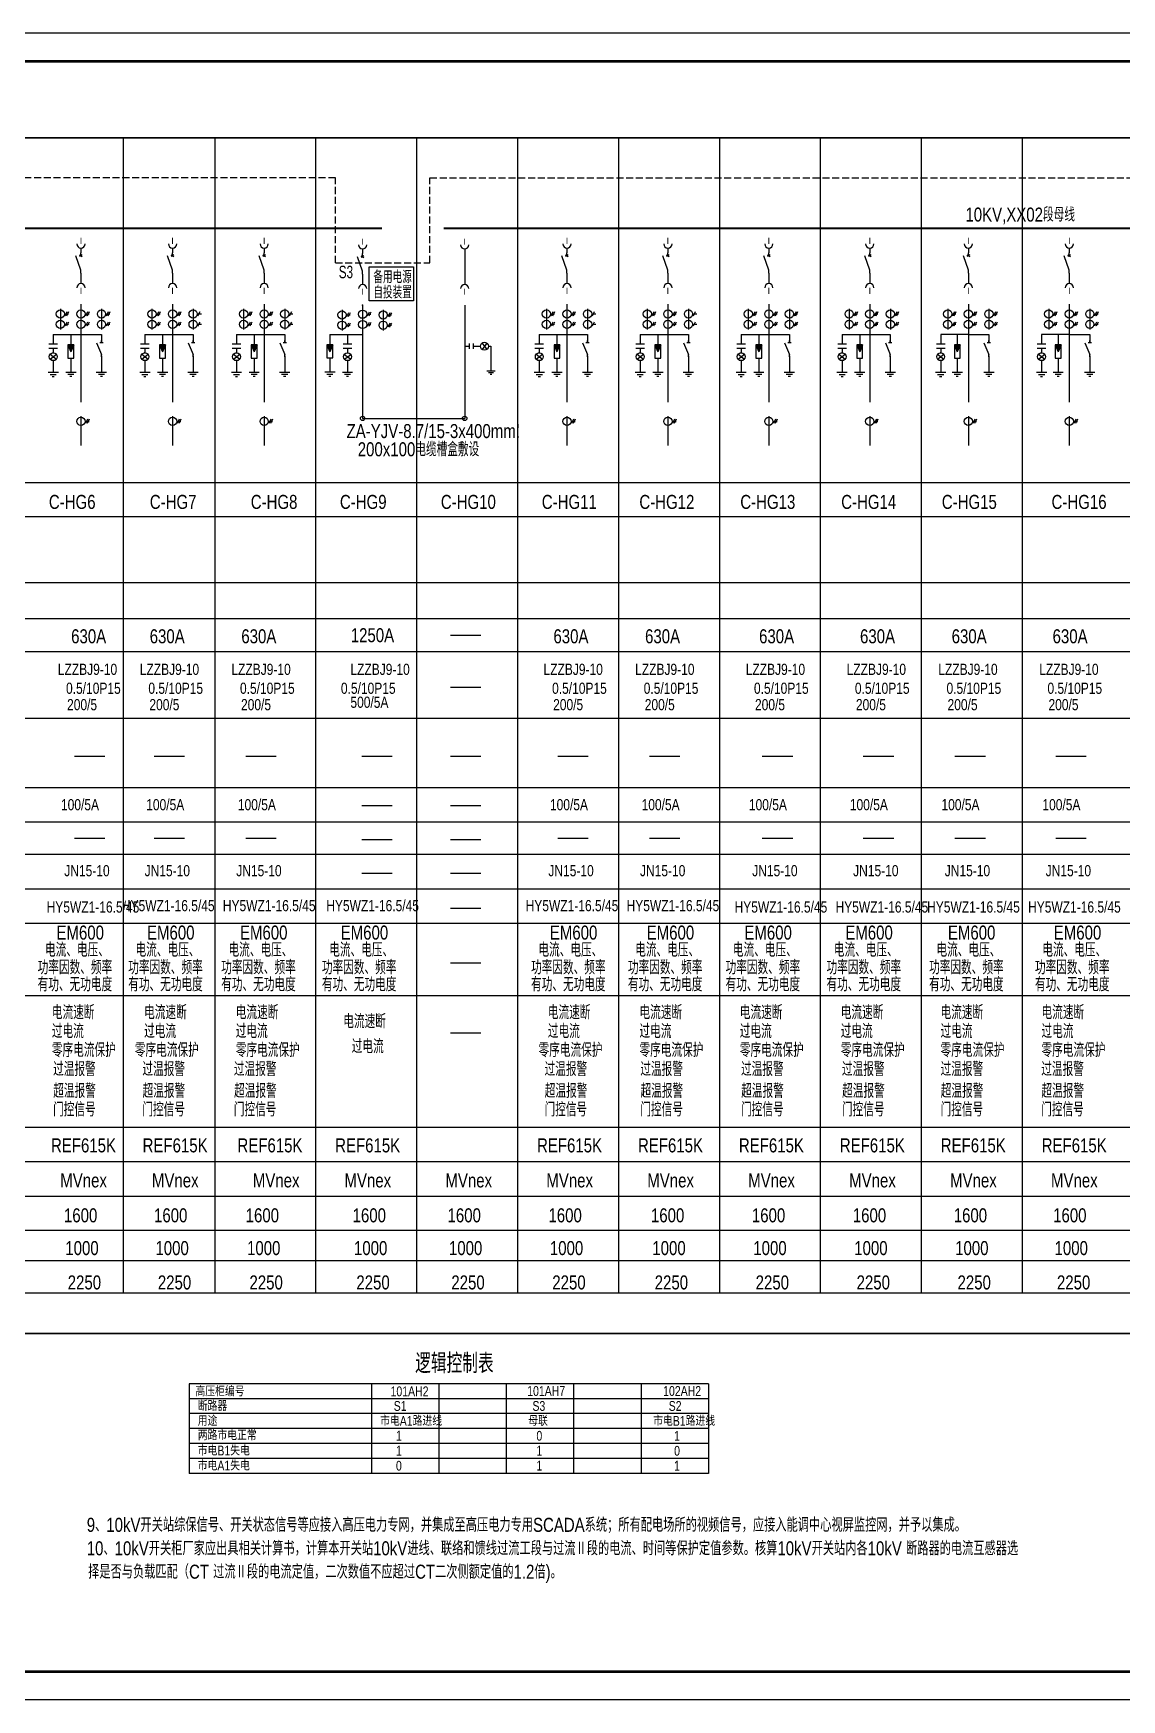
# Model space of a CAD drawing. Extents: x 562591 to 1355713, y 459382 to 835216.
# Drawn here: x 729512 to 768331, y 775816 to 835216 of the extents above; entities that cross this region are included whole.
import ezdxf

# ---------------------------------------------------------------- set-up
doc = ezdxf.new("R2010")
doc.units = 0
doc.header["$LTSCALE"] = 1000
doc.header["$MEASUREMENT"] = 0
doc.linetypes.add('DASH', pattern=[0.35, 0.25, -0.1])
for name, color, linetype in [('EQUIP', 3, 'Continuous'), ('TEL_TITLE', 7, 'Continuous'), ('WIRE-照明', 1, 'Continuous'), ('公共标注层', 8, 'Continuous'), ('动力平面导线层', 3, 'Continuous'), ('照明平面导线层', 1, 'Continuous')]:
    doc.layers.add(name, color=color, linetype=linetype)
doc.styles.add('fs', font='fszk.shx', dxfattribs={"width": 0.8, "bigfont": 'hztxt.shx'})
doc.styles.add('H1', font='jrs.shx', dxfattribs={"width": 0.7, "bigfont": 'jhz.shx'})
doc.styles.add('hz', font='jrs.shx', dxfattribs={"width": 0.7, "bigfont": 'hztxt.shx'})
doc.styles.add('Lee', font='jrs.shx', dxfattribs={"bigfont": 'hztxt.shx'})
doc.styles.add('设计院字体(0.7)', font='xcsg.shx', dxfattribs={"width": 0.7, "bigfont": 'hztxt.shx'})
doc.linetypes.add('接地线', pattern='A,500,[136,eesltype.shx,S=100,R=0,X=0,Y=0],500,-200,60,-200', length=1460)

msp = doc.modelspace()

# ---------------------------------------------------------------- linework, layer by layer
at = {"color": 7}
for p, q in [((732714, 831495), (732714, 790312)), ((735982, 831495), (735982, 790312)), ((735982, 831495), (735982, 790312)), ((739582, 831495), (739582, 790312)), ((739582, 831495), (739582, 790312)), ((743182, 831495), (743182, 790312)), ((746782, 831495), (746782, 790312)), ((746782, 831495), (746782, 790312)), ((750382, 831495), (750382, 790312)), ((753982, 831495), (753982, 790312)), ((757582, 831495), (757582, 790312)), ((761182, 831495), (761182, 790312)), ((761182, 831495), (761182, 790312)), ((764782, 831495), (764782, 790312)), ((775582, 815622), (700978, 815622)), ((775582, 814343), (700978, 814343)), ((744390, 813762), (745476, 813762)), ((775582, 813172), (700978, 813172)), ((744390, 811914), (745476, 811914)), ((775582, 810791), (700978, 810791)), ((730977, 809448), (732064, 809448)), ((733818, 809448), (734905, 809448)), ((737086, 809448), (738173, 809448)), ((741230, 809448), (742317, 809448)), ((744390, 809448), (745476, 809448)), ((748218, 809448), (749305, 809448)), ((751486, 809448), (752573, 809448)), ((755513, 809448), (756600, 809448)), ((759113, 809448), (760200, 809448)), ((762381, 809448), (763468, 809448)), ((765981, 809448), (767068, 809448)), ((775582, 808319), (700978, 808319)), ((741230, 807685), (742317, 807685)), ((744390, 807685), (745476, 807685)), ((775582, 807095), (700978, 807095)), ((730977, 806525), (732064, 806525)), ((733818, 806525), (734905, 806525)), ((737086, 806525), (738173, 806525)), ((741230, 806482), (742317, 806482)), ((744390, 806482), (745476, 806482)), ((748218, 806525), (749305, 806525)), ((751486, 806525), (752573, 806525)), ((755513, 806525), (756600, 806525)), ((759113, 806525), (760200, 806525)), ((762381, 806525), (763468, 806525)), ((765981, 806525), (767068, 806525)), ((775582, 805942), (700978, 805942)), ((741230, 805278), (742317, 805278)), ((744390, 805278), (745476, 805278)), ((775582, 804709), (700978, 804709)), ((744390, 804032), (745476, 804032)), ((775582, 803484), (700978, 803484)), ((744390, 802079), (745476, 802079)), ((775582, 800910), (700978, 800910)), ((744390, 799582), (745476, 799582)), ((700978, 796219), (775582, 796219)), ((700978, 794994), (775582, 794994)), ((700978, 793769), (775582, 793769)), ((700978, 793769), (775582, 793769)), ((775582, 792544), (700978, 792544)), ((775582, 791464), (700978, 791464)), ((775582, 790312), (700978, 790312))]:
    msp.add_line(p, q, dxfattribs=at)
at = {"color": 0}
for p, q in [((731210, 826772), (731032, 827286)), ((731258, 827320), (731162, 827255)), ((731162, 827314), (731258, 827257)), ((731210, 827286), (731210, 827396)), ((734478, 826772), (734300, 827286)), ((734526, 827320), (734430, 827255)), ((734430, 827314), (734526, 827257)), ((734478, 827286), (734478, 827396)), ((737746, 826772), (737568, 827286)), ((737794, 827320), (737698, 827255)), ((737698, 827314), (737794, 827257)), ((737746, 827286), (737746, 827396)), ((741256, 826739), (741078, 827253)), ((741304, 827286), (741208, 827222)), ((741208, 827280), (741304, 827223)), ((748546, 826772), (748368, 827286)), ((748594, 827320), (748498, 827255)), ((748498, 827314), (748594, 827257)), ((748546, 827286), (748546, 827396)), ((752146, 826772), (751968, 827286)), ((752194, 827320), (752098, 827255)), ((752098, 827314), (752194, 827257)), ((752146, 827286), (752146, 827396)), ((755746, 826772), (755568, 827286)), ((755794, 827320), (755698, 827255)), ((755698, 827314), (755794, 827257)), ((755746, 827286), (755746, 827396)), ((759346, 826772), (759168, 827286)), ((759394, 827320), (759298, 827255)), ((759298, 827314), (759394, 827257)), ((759346, 827286), (759346, 827396)), ((762862, 826772), (762683, 827286)), ((762910, 827320), (762813, 827255)), ((762813, 827314), (762910, 827257)), ((766462, 826772), (766283, 827286)), ((766510, 827320), (766413, 827255)), ((766413, 827314), (766510, 827257)), ((730623, 825211), (730769, 825211)), ((730711, 825284), (730637, 825138)), ((730769, 825284), (730696, 825138)), ((731357, 825211), (731503, 825211)), ((731445, 825284), (731371, 825138)), ((731503, 825284), (731430, 825138)), ((732090, 825211), (732237, 825211)), ((732178, 825284), (732105, 825138)), ((732237, 825284), (732164, 825138)), ((733891, 825211), (734037, 825211)), ((733979, 825284), (733905, 825138)), ((734037, 825284), (733964, 825138)), ((734625, 825211), (734771, 825211)), ((734713, 825284), (734639, 825138)), ((734771, 825284), (734698, 825138)), ((735358, 825211), (735505, 825211)), ((735447, 825284), (735373, 825138)), ((737159, 825211), (737306, 825211)), ((737247, 825284), (737173, 825138)), ((737306, 825284), (737232, 825138)), ((737893, 825211), (738039, 825211)), ((737981, 825284), (737907, 825138)), ((738039, 825284), (737966, 825138)), ((738627, 825211), (738773, 825211)), ((738715, 825284), (738641, 825138)), ((740669, 825177), (740816, 825177)), ((740757, 825251), (740684, 825104)), ((740816, 825251), (740742, 825104)), ((741403, 825203), (741550, 825203)), ((741491, 825277), (741417, 825130)), ((741550, 825277), (741476, 825130)), ((742137, 825177), (742283, 825177)), ((742225, 825251), (742151, 825104)), ((742283, 825251), (742210, 825104)), ((747959, 825211), (748106, 825211)), ((748047, 825284), (747973, 825138)), ((748106, 825284), (748032, 825138)), ((748693, 825211), (748839, 825211)), ((748781, 825284), (748707, 825138)), ((748839, 825284), (748766, 825138)), ((749427, 825211), (749573, 825211)), ((749515, 825284), (749441, 825138)), ((751559, 825211), (751706, 825211)), ((751647, 825284), (751573, 825138)), ((751706, 825284), (751632, 825138)), ((752293, 825211), (752439, 825211)), ((752381, 825284), (752307, 825138)), ((752439, 825284), (752366, 825138)), ((753027, 825211), (753173, 825211)), ((753115, 825284), (753041, 825138)), ((755159, 825211), (755306, 825211)), ((755247, 825284), (755173, 825138)), ((755306, 825284), (755232, 825138)), ((755893, 825211), (756039, 825211)), ((755981, 825284), (755907, 825138)), ((756039, 825284), (755966, 825138)), ((756627, 825211), (756773, 825211)), ((756715, 825284), (756641, 825138)), ((756773, 825284), (756700, 825138)), ((758759, 825211), (758906, 825211)), ((758847, 825284), (758773, 825138)), ((758906, 825284), (758832, 825138)), ((759493, 825211), (759639, 825211)), ((759581, 825284), (759507, 825138)), ((759639, 825284), (759566, 825138)), ((760227, 825211), (760373, 825211)), ((760315, 825284), (760241, 825138)), ((760373, 825284), (760300, 825138)), ((762274, 825211), (762421, 825211)), ((762363, 825284), (762289, 825138)), ((762421, 825284), (762348, 825138)), ((763008, 825211), (763155, 825211)), ((763096, 825284), (763023, 825138)), ((763155, 825284), (763082, 825138)), ((763742, 825211), (763889, 825211)), ((763830, 825284), (763757, 825138)), ((763889, 825284), (763816, 825138)), ((765874, 825211), (766021, 825211)), ((765963, 825284), (765889, 825138)), ((766021, 825284), (765948, 825138)), ((766608, 825211), (766755, 825211)), ((766696, 825284), (766623, 825138)), ((766755, 825284), (766682, 825138)), ((767342, 825211), (767489, 825211)), ((767430, 825284), (767357, 825138)), ((767489, 825284), (767416, 825138)), ((730623, 824844), (730769, 824844)), ((730711, 824917), (730637, 824771)), ((730769, 824917), (730696, 824771)), ((731357, 824844), (731503, 824844)), ((731445, 824917), (731371, 824771)), ((731503, 824917), (731430, 824771)), ((732090, 824844), (732237, 824844)), ((732178, 824917), (732105, 824771)), ((732237, 824917), (732164, 824771)), ((733891, 824844), (734037, 824844)), ((733979, 824917), (733905, 824771)), ((734037, 824917), (733964, 824771)), ((734625, 824844), (734771, 824844)), ((734713, 824917), (734639, 824771)), ((734771, 824917), (734698, 824771)), ((735358, 824844), (735505, 824844)), ((735447, 824917), (735373, 824771)), ((737159, 824844), (737306, 824844)), ((737247, 824917), (737173, 824771)), ((737306, 824917), (737232, 824771)), ((737893, 824844), (738039, 824844)), ((737981, 824917), (737907, 824771)), ((738039, 824917), (737966, 824771)), ((738627, 824844), (738773, 824844)), ((738715, 824917), (738641, 824771)), ((740669, 824810), (740816, 824810)), ((740757, 824884), (740684, 824737)), ((740816, 824884), (740742, 824737)), ((741403, 824836), (741550, 824836)), ((741491, 824910), (741417, 824763)), ((741550, 824910), (741476, 824763)), ((742137, 824810), (742283, 824810)), ((742225, 824884), (742151, 824737)), ((742283, 824884), (742210, 824737)), ((747959, 824844), (748106, 824844)), ((748047, 824917), (747973, 824771)), ((748106, 824917), (748032, 824771)), ((748693, 824844), (748839, 824844)), ((748781, 824917), (748707, 824771)), ((748839, 824917), (748766, 824771)), ((749427, 824844), (749573, 824844)), ((749515, 824917), (749441, 824771)), ((751559, 824844), (751706, 824844)), ((751647, 824917), (751573, 824771)), ((751706, 824917), (751632, 824771)), ((752293, 824844), (752439, 824844)), ((752381, 824917), (752307, 824771)), ((752439, 824917), (752366, 824771)), ((753027, 824844), (753173, 824844)), ((753115, 824917), (753041, 824771)), ((755159, 824844), (755306, 824844)), ((755247, 824917), (755173, 824771)), ((755306, 824917), (755232, 824771)), ((755893, 824844), (756039, 824844)), ((755981, 824917), (755907, 824771)), ((756039, 824917), (755966, 824771)), ((756627, 824844), (756773, 824844)), ((756715, 824917), (756641, 824771)), ((756773, 824917), (756700, 824771)), ((758759, 824844), (758906, 824844)), ((758847, 824917), (758773, 824771)), ((758906, 824917), (758832, 824771)), ((759493, 824844), (759639, 824844)), ((759581, 824917), (759507, 824771)), ((759639, 824917), (759566, 824771)), ((760227, 824844), (760373, 824844)), ((760315, 824917), (760241, 824771)), ((760373, 824917), (760300, 824771)), ((762274, 824844), (762421, 824844)), ((762363, 824917), (762289, 824771)), ((762421, 824917), (762348, 824771)), ((763008, 824844), (763155, 824844)), ((763096, 824917), (763023, 824771)), ((763155, 824917), (763082, 824771)), ((763742, 824844), (763889, 824844)), ((763830, 824917), (763757, 824771)), ((763889, 824917), (763816, 824771)), ((765874, 824844), (766021, 824844)), ((765963, 824917), (765889, 824771)), ((766021, 824917), (765948, 824771)), ((766608, 824844), (766755, 824844)), ((766696, 824917), (766623, 824771)), ((766755, 824917), (766682, 824771)), ((767342, 824844), (767489, 824844)), ((767430, 824917), (767357, 824771)), ((767489, 824917), (767416, 824771)), ((730069, 824148), (730377, 824148)), ((730069, 823998), (730377, 823998)), ((731766, 824183), (731942, 823772)), ((732001, 824183), (731883, 824183)), ((733337, 824148), (733645, 824148)), ((733337, 823998), (733645, 823998)), ((735034, 824183), (735210, 823772)), ((735269, 824183), (735151, 824183)), ((736605, 824148), (736913, 824148)), ((736605, 823998), (736913, 823998)), ((738302, 824183), (738478, 823772)), ((738537, 824183), (738419, 824183)), ((740564, 824148), (740872, 824148)), ((740564, 823998), (740872, 823998)), ((745061, 824154), (745061, 823966)), ((745202, 824154), (745202, 823966)), ((745517, 824173), (745686, 823947)), ((745686, 824173), (745517, 823947)), ((747405, 824148), (747713, 824148)), ((747405, 823998), (747713, 823998)), ((749102, 824183), (749278, 823772)), ((749337, 824183), (749219, 824183)), ((751005, 824148), (751313, 824148)), ((751005, 823998), (751313, 823998)), ((752702, 824183), (752878, 823772)), ((752937, 824183), (752819, 824183)), ((754605, 824148), (754913, 824148)), ((754605, 823998), (754913, 823998)), ((756302, 824183), (756478, 823772)), ((756537, 824183), (756419, 824183)), ((758205, 824148), (758513, 824148)), ((758205, 823998), (758513, 823998)), ((759902, 824183), (760078, 823772)), ((760137, 824183), (760019, 824183)), ((761721, 824148), (762029, 824148)), ((761721, 823998), (762029, 823998)), ((763418, 824183), (763594, 823772)), ((763652, 824183), (763535, 824183)), ((763594, 824183), (763594, 824271)), ((765321, 824148), (765629, 824148)), ((765321, 823998), (765629, 823998)), ((767018, 824183), (767194, 823772)), ((767252, 824183), (767135, 824183)), ((767194, 824183), (767194, 824271)), ((730110, 823604), (730336, 823773)), ((730110, 823773), (730336, 823604)), ((733378, 823604), (733604, 823773)), ((733378, 823773), (733604, 823604)), ((736647, 823604), (736872, 823773)), ((736647, 823773), (736872, 823604)), ((740606, 823603), (740831, 823772)), ((740606, 823772), (740831, 823603)), ((747447, 823604), (747672, 823773)), ((747447, 823773), (747672, 823604)), ((751047, 823604), (751272, 823773)), ((751047, 823773), (751272, 823604)), ((754647, 823604), (754872, 823773)), ((754647, 823773), (754872, 823604)), ((758247, 823604), (758472, 823773)), ((758247, 823773), (758472, 823604)), ((761762, 823773), (761988, 823604)), ((761762, 823604), (761988, 823773)), ((765362, 823773), (765588, 823604)), ((765362, 823604), (765588, 823773)), ((730040, 823132), (730407, 823132)), ((730113, 823059), (730333, 823059)), ((730186, 822985), (730260, 822985)), ((730669, 823136), (731036, 823136)), ((730742, 823063), (730962, 823063)), ((730816, 822990), (730889, 822990)), ((731758, 823136), (732125, 823136)), ((731832, 823063), (732052, 823063)), ((731905, 822990), (731979, 822990)), ((733308, 823132), (733675, 823132)), ((733381, 823059), (733601, 823059)), ((733454, 822985), (733528, 822985)), ((733937, 823136), (734304, 823136)), ((734010, 823063), (734230, 823063)), ((734084, 822990), (734157, 822990)), ((735026, 823136), (735393, 823136)), ((735100, 823063), (735320, 823063)), ((735173, 822990), (735247, 822990)), ((736576, 823132), (736943, 823132)), ((736649, 823059), (736869, 823059)), ((736723, 822985), (736796, 822985)), ((737205, 823136), (737572, 823136)), ((737278, 823063), (737499, 823063)), ((737352, 822990), (737425, 822990)), ((738295, 823136), (738662, 823136)), ((738368, 823063), (738588, 823063)), ((738441, 822990), (738515, 822990)), ((739906, 823143), (740273, 823143)), ((739979, 823069), (740199, 823069)), ((740053, 822996), (740126, 822996)), ((740535, 823138), (740902, 823138)), ((740608, 823065), (740828, 823065)), ((740682, 822991), (740755, 822991)), ((745983, 823171), (745689, 823171)), ((745924, 823113), (745748, 823113)), ((745866, 823054), (745807, 823054)), ((747376, 823132), (747743, 823132)), ((747449, 823059), (747669, 823059)), ((747523, 822985), (747596, 822985)), ((748005, 823136), (748372, 823136)), ((748078, 823063), (748299, 823063)), ((748152, 822990), (748225, 822990)), ((749095, 823136), (749462, 823136)), ((749168, 823063), (749388, 823063)), ((749241, 822990), (749315, 822990)), ((750976, 823132), (751343, 823132)), ((751049, 823059), (751269, 823059)), ((751123, 822985), (751196, 822985)), ((751605, 823136), (751972, 823136)), ((751678, 823063), (751899, 823063)), ((751752, 822990), (751825, 822990)), ((752695, 823136), (753062, 823136)), ((752768, 823063), (752988, 823063)), ((752841, 822990), (752915, 822990)), ((754576, 823132), (754943, 823132)), ((754649, 823059), (754869, 823059)), ((754723, 822985), (754796, 822985)), ((755205, 823136), (755572, 823136)), ((755278, 823063), (755499, 823063)), ((755352, 822990), (755425, 822990)), ((756295, 823136), (756662, 823136)), ((756368, 823063), (756588, 823063)), ((756441, 822990), (756515, 822990)), ((758176, 823132), (758543, 823132)), ((758249, 823059), (758469, 823059)), ((758323, 822985), (758396, 822985)), ((758805, 823136), (759172, 823136)), ((758878, 823063), (759099, 823063)), ((758952, 822990), (759025, 822990)), ((759895, 823136), (760262, 823136)), ((759968, 823063), (760188, 823063)), ((760041, 822990), (760115, 822990)), ((761691, 823132), (762058, 823132)), ((761765, 823059), (761985, 823059)), ((761838, 822985), (761912, 822985)), ((762282, 823136), (762649, 823136)), ((762356, 823063), (762576, 823063)), ((762429, 822990), (762502, 822990)), ((763410, 823136), (763777, 823136)), ((763484, 823063), (763704, 823063)), ((763557, 822990), (763630, 822990)), ((765291, 823132), (765658, 823132)), ((765365, 823059), (765585, 823059)), ((765438, 822985), (765512, 822985)), ((765882, 823136), (766249, 823136)), ((765956, 823063), (766176, 823063)), ((766029, 822990), (766102, 822990)), ((767010, 823136), (767377, 823136)), ((767084, 823063), (767304, 823063)), ((767157, 822990), (767230, 822990)), ((731357, 821384), (731503, 821384)), ((731445, 821458), (731371, 821311)), ((731503, 821458), (731430, 821311)), ((734625, 821384), (734771, 821384)), ((734713, 821458), (734639, 821311)), ((734771, 821458), (734698, 821311)), ((737893, 821384), (738039, 821384)), ((737981, 821458), (737907, 821311)), ((738039, 821458), (737966, 821311)), ((748693, 821384), (748839, 821384)), ((748781, 821458), (748707, 821311)), ((748839, 821458), (748766, 821311)), ((752293, 821384), (752439, 821384)), ((752381, 821458), (752307, 821311)), ((752439, 821458), (752366, 821311)), ((755893, 821384), (756039, 821384)), ((755981, 821458), (755907, 821311)), ((756039, 821458), (755966, 821311)), ((759493, 821384), (759639, 821384)), ((759581, 821458), (759507, 821311)), ((759639, 821458), (759566, 821311)), ((763008, 821384), (763155, 821384)), ((763096, 821458), (763023, 821311)), ((763155, 821458), (763082, 821311)), ((766608, 821384), (766755, 821384)), ((766696, 821458), (766623, 821311)), ((766755, 821458), (766682, 821311)), ((700978, 819205), (775582, 819205)), ((775582, 817980), (700978, 817980))]:
    msp.add_line(p, q, dxfattribs=at)
at = {"color": 7, "linetype": 'Continuous', "lineweight": -3}
for p, q in [((753589, 787078), (735068, 787078)), ((735068, 787078), (735068, 783880)), ((741578, 787078), (741578, 783880)), ((741578, 787078), (741578, 783880)), ((743980, 787078), (743980, 783880)), ((746382, 787078), (746382, 783880)), ((748784, 787078), (748784, 783880)), ((751187, 787078), (751187, 783880)), ((753589, 787078), (753589, 783880)), ((753589, 786545), (735068, 786545)), ((753589, 786012), (735068, 786012)), ((753589, 785479), (735068, 785479)), ((753589, 784946), (735068, 784946)), ((753589, 784946), (735068, 784946)), ((753589, 784946), (735068, 784946)), ((753589, 784413), (735068, 784413)), ((753589, 783880), (735068, 783880))]:
    msp.add_line(p, q, dxfattribs=at)
at = {"color": 7, "const_width": 60}
msp.add_lwpolyline([(700978, 831495), (775582, 831495), (775582, 788865), (700978, 788865)], close=True, dxfattribs=at)
at = {"color": 0}
for centre, radius in [((730476, 825211), 147), ((731210, 825211), 147), ((731944, 825211), 147), ((733744, 825211), 147), ((734478, 825211), 147), ((735212, 825211), 147), ((737012, 825211), 147), ((737746, 825211), 147), ((738480, 825211), 147), ((740522, 825177), 147), ((741256, 825203), 147), ((741990, 825177), 147), ((747812, 825211), 147), ((748546, 825211), 147), ((749280, 825211), 147), ((751412, 825211), 147), ((752146, 825211), 147), ((752880, 825211), 147), ((755012, 825211), 147), ((755746, 825211), 147), ((756480, 825211), 147), ((758612, 825211), 147), ((759346, 825211), 147), ((760080, 825211), 147), ((762128, 825211), 147), ((762862, 825211), 147), ((763595, 825211), 147), ((765728, 825211), 147), ((766462, 825211), 147), ((767195, 825211), 147), ((730476, 824844), 147), ((731210, 824844), 147), ((731944, 824844), 147), ((733744, 824844), 147), ((734478, 824844), 147), ((735212, 824844), 147), ((737012, 824844), 147), ((737746, 824844), 147), ((738480, 824844), 147), ((740522, 824810), 147), ((741256, 824836), 147), ((741990, 824810), 147), ((747812, 824844), 147), ((748546, 824844), 147), ((749280, 824844), 147), ((751412, 824844), 147), ((752146, 824844), 147), ((752880, 824844), 147), ((755012, 824844), 147), ((755746, 824844), 147), ((756480, 824844), 147), ((758612, 824844), 147), ((759346, 824844), 147), ((760080, 824844), 147), ((762128, 824844), 147), ((762862, 824844), 147), ((763595, 824844), 147), ((765728, 824844), 147), ((766462, 824844), 147), ((767195, 824844), 147), ((745601, 824060), 141), ((730223, 823688), 141), ((733491, 823688), 141), ((736759, 823688), 141), ((740718, 823688), 141), ((747559, 823688), 141), ((751159, 823688), 141), ((754759, 823688), 141), ((758359, 823688), 141), ((761875, 823688), 141), ((765475, 823688), 141), ((731210, 821384), 147), ((734478, 821384), 147), ((737746, 821384), 147), ((748546, 821384), 147), ((752146, 821384), 147), ((755746, 821384), 147), ((759346, 821384), 147), ((762862, 821384), 147), ((766462, 821384), 147)]:
    msp.add_circle(centre, radius, dxfattribs=at)
for centre, start, end in [((731210, 827710), 180, 0), ((734478, 827710), 180, 0), ((737746, 827710), 180, 0), ((741256, 827676), 180, 0), ((744897, 827676), 180, 0), ((748546, 827710), 180, 0), ((752146, 827710), 180, 0), ((755746, 827710), 180, 0), ((759346, 827710), 180, 0), ((762862, 827710), 180, 0), ((766462, 827710), 180, 0), ((731210, 826149), 0, 180), ((734478, 826149), 0, 180), ((737746, 826149), 0, 180), ((741256, 826115), 0, 180), ((744897, 826115), 0, 180), ((748546, 826149), 0, 180), ((752146, 826149), 0, 180), ((755746, 826149), 0, 180), ((759346, 826149), 0, 180), ((762862, 826149), 0, 180), ((766462, 826149), 0, 180)]:
    msp.add_arc(centre, 147, start, end, dxfattribs=at)
for p in [(744897, 828263), (741256, 825528)]:
    msp.add_point(p, dxfattribs=at)
at = {"layer": 'TEL_TITLE'}
msp.add_lwpolyline([(691220, 775816), (796320, 775816), (796320, 835216), (691220, 835216)], close=True, dxfattribs=at)
at = {"layer": 'TEL_TITLE', "const_width": 100}
msp.add_lwpolyline([(693720, 776816), (795320, 776816), (795320, 834216), (693720, 834216)], close=True, dxfattribs=at)
at = {"layer": 'WIRE-照明'}
msp.add_line((740089, 824485), (741256, 824485), dxfattribs=at)
at = {"layer": '公共标注层', "color": 0}
for p, q in [((730748, 824109), (730852, 823856)), ((730956, 824109), (730852, 823856)), ((734016, 824109), (734120, 823856)), ((734224, 824109), (734120, 823856)), ((737284, 824109), (737388, 823856)), ((737492, 824109), (737388, 823856)), ((739985, 824115), (740089, 823863)), ((740193, 824115), (740089, 823863)), ((748084, 824109), (748188, 823856)), ((748292, 824109), (748188, 823856)), ((751684, 824109), (751788, 823856)), ((751892, 824109), (751788, 823856)), ((755284, 824109), (755388, 823856)), ((755492, 824109), (755388, 823856)), ((758884, 824109), (758988, 823856)), ((759092, 824109), (758988, 823856)), ((762362, 824109), (762466, 823856)), ((762570, 824109), (762466, 823856)), ((765962, 824109), (766066, 823856)), ((766170, 824109), (766066, 823856))]:
    msp.add_line(p, q, dxfattribs=at)
for points in [[(730748, 823635), (730956, 823635), (730956, 824109), (730748, 824109)], [(734016, 823635), (734224, 823635), (734224, 824109), (734016, 824109)], [(737284, 823635), (737492, 823635), (737492, 824109), (737284, 824109)], [(739985, 823642), (740193, 823642), (740193, 824115), (739985, 824115)], [(748084, 823635), (748292, 823635), (748292, 824109), (748084, 824109)], [(751684, 823635), (751892, 823635), (751892, 824109), (751684, 824109)], [(755284, 823635), (755492, 823635), (755492, 824109), (755284, 824109)], [(758884, 823635), (759092, 823635), (759092, 824109), (758884, 824109)], [(762362, 823635), (762570, 823635), (762570, 824109), (762362, 824109)], [(765962, 823635), (766170, 823635), (766170, 824109), (765962, 824109)]]:
    msp.add_lwpolyline(points, close=True, dxfattribs=at)
for points in [[(730748, 824109), (730852, 823856), (730956, 824109)], [(734016, 824109), (734120, 823856), (734224, 824109)], [(737284, 824109), (737388, 823856), (737492, 824109)], [(739985, 824115), (740089, 823863), (740193, 824115)], [(748084, 824109), (748188, 823856), (748292, 824109)], [(751684, 824109), (751788, 823856), (751892, 824109)], [(755284, 824109), (755388, 823856), (755492, 824109)], [(758884, 824109), (758988, 823856), (759092, 824109)], [(762362, 824109), (762466, 823856), (762570, 824109)], [(765962, 824109), (766066, 823856), (766170, 824109)]]:
    msp.add_solid(points, dxfattribs=at)
at = {"layer": '动力平面导线层', "color": 1}
for p, q in [((731210, 827563), (731210, 827396)), ((734478, 827563), (734478, 827396)), ((737746, 827563), (737746, 827396)), ((741256, 827529), (741256, 827362)), ((744897, 827529), (744897, 827448)), ((744897, 827448), (744897, 826262)), ((748546, 827563), (748546, 827396)), ((752146, 827563), (752146, 827396)), ((755746, 827563), (755746, 827396)), ((759346, 827563), (759346, 827396)), ((762862, 827563), (762862, 827396)), ((766462, 827563), (766462, 827396)), ((741256, 827252), (741256, 827362)), ((762862, 827286), (762862, 827396)), ((766462, 827286), (766462, 827396)), ((731210, 826662), (731210, 826772)), ((731210, 826662), (731210, 826295)), ((734478, 826662), (734478, 826772)), ((734478, 826662), (734478, 826295)), ((737746, 826662), (737746, 826772)), ((737746, 826662), (737746, 826295)), ((741256, 826629), (741256, 826739)), ((741256, 826629), (741256, 826262)), ((748546, 826662), (748546, 826772)), ((748546, 826662), (748546, 826295)), ((752146, 826662), (752146, 826772)), ((752146, 826662), (752146, 826295)), ((755746, 826662), (755746, 826772)), ((755746, 826662), (755746, 826295)), ((759346, 826662), (759346, 826772)), ((759346, 826662), (759346, 826295)), ((762862, 826662), (762862, 826772)), ((762862, 826662), (762862, 826295)), ((766462, 826662), (766462, 826772)), ((766462, 826662), (766462, 826295)), ((730476, 825394), (730476, 824661)), ((731210, 825561), (731210, 822062)), ((731210, 825394), (731210, 824661)), ((731944, 825394), (731944, 824661)), ((733744, 825394), (733744, 824661)), ((734478, 825561), (734478, 822062)), ((734478, 825394), (734478, 824661)), ((735212, 825394), (735212, 824661)), ((737012, 825394), (737012, 824661)), ((737746, 825561), (737746, 822062)), ((737746, 825394), (737746, 824661)), ((738480, 825394), (738480, 824661)), ((740522, 825361), (740522, 824627)), ((741256, 825528), (741256, 821490)), ((741256, 825387), (741256, 824653)), ((741990, 825361), (741990, 824627)), ((744897, 825528), (744897, 821490)), ((747812, 825394), (747812, 824661)), ((748546, 825561), (748546, 822062)), ((748546, 825394), (748546, 824661)), ((749280, 825394), (749280, 824661)), ((751412, 825394), (751412, 824661)), ((752146, 825561), (752146, 822062)), ((752146, 825394), (752146, 824661)), ((752880, 825394), (752880, 824661)), ((755012, 825394), (755012, 824661)), ((755746, 825561), (755746, 822062)), ((755746, 825394), (755746, 824661)), ((756480, 825394), (756480, 824661)), ((758612, 825394), (758612, 824661)), ((759346, 825561), (759346, 822062)), ((759346, 825394), (759346, 824661)), ((760080, 825394), (760080, 824661)), ((762128, 825394), (762128, 824661)), ((762862, 825561), (762862, 822062)), ((762862, 825394), (762862, 824661)), ((763595, 825394), (763595, 824661)), ((765728, 825394), (765728, 824661)), ((766462, 825561), (766462, 822062)), ((766462, 825394), (766462, 824661)), ((767195, 825394), (767195, 824661)), ((730223, 824479), (731942, 824479)), ((730223, 824479), (730223, 824148)), ((730852, 824479), (730852, 824109)), ((731942, 824479), (731942, 824183)), ((733491, 824479), (735210, 824479)), ((733491, 824479), (733491, 824148)), ((734120, 824479), (734120, 824109)), ((735210, 824479), (735210, 824183)), ((736759, 824479), (738478, 824479)), ((736759, 824479), (736759, 824148)), ((737388, 824479), (737388, 824109)), ((738478, 824479), (738478, 824183)), ((740089, 824485), (740089, 824115)), ((740718, 824485), (740718, 824148)), ((747559, 824479), (749278, 824479)), ((747559, 824479), (747559, 824148)), ((748188, 824479), (748188, 824109)), ((749278, 824479), (749278, 824183)), ((751159, 824479), (752878, 824479)), ((751159, 824479), (751159, 824148)), ((751788, 824479), (751788, 824109)), ((752878, 824479), (752878, 824183)), ((754759, 824479), (756478, 824479)), ((754759, 824479), (754759, 824148)), ((755388, 824479), (755388, 824109)), ((756478, 824479), (756478, 824183)), ((758359, 824479), (760078, 824479)), ((758359, 824479), (758359, 824148)), ((758988, 824479), (758988, 824109)), ((760078, 824479), (760078, 824183)), ((761875, 824479), (761875, 824148)), ((762862, 824479), (761875, 824479)), ((762466, 824479), (762466, 824109)), ((762862, 824479), (763594, 824479)), ((763594, 824479), (763594, 824183)), ((765475, 824479), (765475, 824148)), ((766462, 824479), (765475, 824479)), ((766066, 824479), (766066, 824109)), ((766462, 824479), (767194, 824479)), ((767194, 824479), (767194, 824183)), ((730223, 823998), (730223, 823923)), ((730223, 823923), (730223, 823829)), ((731942, 824464), (731942, 824467)), ((731942, 824183), (731942, 824271)), ((733491, 823998), (733491, 823923)), ((733491, 823923), (733491, 823829)), ((735210, 824464), (735210, 824467)), ((735210, 824183), (735210, 824271)), ((736759, 823998), (736759, 823923)), ((736759, 823923), (736759, 823829)), ((738478, 824464), (738478, 824467)), ((738478, 824183), (738478, 824271)), ((740718, 823998), (740718, 823922)), ((740718, 823922), (740718, 823829)), ((744897, 824060), (745061, 824060)), ((745202, 824060), (745367, 824060)), ((745367, 824060), (745461, 824060)), ((745742, 824060), (745836, 824060)), ((745836, 824060), (745836, 823641)), ((747559, 823998), (747559, 823923)), ((747559, 823923), (747559, 823829)), ((749278, 824464), (749278, 824467)), ((749278, 824183), (749278, 824271)), ((751159, 823998), (751159, 823923)), ((751159, 823923), (751159, 823829)), ((752878, 824464), (752878, 824467)), ((752878, 824183), (752878, 824271)), ((754759, 823998), (754759, 823923)), ((754759, 823923), (754759, 823829)), ((756478, 824464), (756478, 824467)), ((756478, 824183), (756478, 824271)), ((758359, 823998), (758359, 823923)), ((758359, 823923), (758359, 823829)), ((760078, 824464), (760078, 824467)), ((760078, 824183), (760078, 824271)), ((761875, 823998), (761875, 823923)), ((761875, 823923), (761875, 823829)), ((763594, 824464), (763594, 824467)), ((765475, 823998), (765475, 823923)), ((765475, 823923), (765475, 823829)), ((767194, 824464), (767194, 824467)), ((730223, 823547), (730223, 823453)), ((730223, 823503), (730223, 823132)), ((730852, 823635), (730852, 823136)), ((730852, 823521), (730852, 823500)), ((731942, 823684), (731942, 823772)), ((731942, 823724), (731942, 823136)), ((733491, 823547), (733491, 823453)), ((733491, 823503), (733491, 823132)), ((734120, 823635), (734120, 823136)), ((734120, 823521), (734120, 823500)), ((735210, 823684), (735210, 823772)), ((735210, 823724), (735210, 823136)), ((736759, 823547), (736759, 823453)), ((736759, 823503), (736759, 823132)), ((737388, 823635), (737388, 823136)), ((737388, 823521), (737388, 823500)), ((738478, 823684), (738478, 823772)), ((738478, 823724), (738478, 823136)), ((740089, 823642), (740089, 823143)), ((740089, 823528), (740089, 823507)), ((740718, 823547), (740718, 823453)), ((740718, 823502), (740718, 823138)), ((745836, 823641), (745836, 823171)), ((747559, 823547), (747559, 823453)), ((747559, 823503), (747559, 823132)), ((748188, 823635), (748188, 823136)), ((748188, 823521), (748188, 823500)), ((749278, 823684), (749278, 823772)), ((749278, 823724), (749278, 823136)), ((751159, 823547), (751159, 823453)), ((751159, 823503), (751159, 823132)), ((751788, 823635), (751788, 823136)), ((751788, 823521), (751788, 823500)), ((752878, 823684), (752878, 823772)), ((752878, 823724), (752878, 823136)), ((754759, 823547), (754759, 823453)), ((754759, 823503), (754759, 823132)), ((755388, 823635), (755388, 823136)), ((755388, 823521), (755388, 823500)), ((756478, 823684), (756478, 823772)), ((756478, 823724), (756478, 823136)), ((758359, 823547), (758359, 823453)), ((758359, 823503), (758359, 823132)), ((758988, 823635), (758988, 823136)), ((758988, 823521), (758988, 823500)), ((760078, 823684), (760078, 823772)), ((760078, 823724), (760078, 823136)), ((761875, 823547), (761875, 823453)), ((761875, 823503), (761875, 823132)), ((762466, 823635), (762466, 823136)), ((762466, 823521), (762466, 823500)), ((763594, 823684), (763594, 823772)), ((763594, 823724), (763594, 823136)), ((765475, 823547), (765475, 823453)), ((765475, 823503), (765475, 823132)), ((766066, 823635), (766066, 823136)), ((766066, 823521), (766066, 823500)), ((767194, 823684), (767194, 823772)), ((767194, 823724), (767194, 823136)), ((731210, 821572), (731210, 820527)), ((731210, 821568), (731210, 821100)), ((734478, 821572), (734478, 820527)), ((734478, 821568), (734478, 821100)), ((737746, 821572), (737746, 820527)), ((737746, 821568), (737746, 821100)), ((748546, 821572), (748546, 820527)), ((748546, 821568), (748546, 821100)), ((752146, 821572), (752146, 820527)), ((752146, 821568), (752146, 821100)), ((755746, 821572), (755746, 820527)), ((755746, 821568), (755746, 821100)), ((759346, 821572), (759346, 820527)), ((759346, 821568), (759346, 821100)), ((762862, 821572), (762862, 820527)), ((762862, 821568), (762862, 821100)), ((766462, 821572), (766462, 820527)), ((766462, 821568), (766462, 821100)), ((741256, 821490), (744897, 821490))]:
    msp.add_line(p, q, dxfattribs=at)
at = {"layer": '动力平面导线层', "const_width": 73.4}
for points in [[(712221, 828263), (741945, 828263)], [(744148, 828263), (774385, 828263)]]:
    msp.add_lwpolyline(points, dxfattribs=at)
at = {"layer": '动力平面导线层', "color": 1}
for points in [[(731210, 828297, 0, 0, 0), (731210, 827710, 29.4, 29.4, 0), (731210, 827930, 29.4, 29.4, 0)], [(734478, 828297, 0, 0, 0), (734478, 827710, 29.4, 29.4, 0), (734478, 827930, 29.4, 29.4, 0)], [(737746, 828297, 0, 0, 0), (737746, 827710, 29.4, 29.4, 0), (737746, 827930, 29.4, 29.4, 0)], [(741256, 828263, 0, 0, 0), (741256, 827676, 29.4, 29.4, 0), (741256, 827896, 29.4, 29.4, 0)], [(744897, 828263, 0, 0, 0), (744897, 827676, 29.4, 29.4, 0), (744897, 827896, 29.4, 29.4, 0)], [(748546, 828297, 0, 0, 0), (748546, 827710, 29.4, 29.4, 0), (748546, 827930, 29.4, 29.4, 0)], [(752146, 828297, 0, 0, 0), (752146, 827710, 29.4, 29.4, 0), (752146, 827930, 29.4, 29.4, 0)], [(755746, 828297, 0, 0, 0), (755746, 827710, 29.4, 29.4, 0), (755746, 827930, 29.4, 29.4, 0)], [(759346, 828297, 0, 0, 0), (759346, 827710, 29.4, 29.4, 0), (759346, 827930, 29.4, 29.4, 0)], [(762862, 828297, 0, 0, 0), (762862, 827710, 29.4, 29.4, 0), (762862, 827930, 29.4, 29.4, 0)], [(766462, 828297, 0, 0, 0), (766462, 827710, 29.4, 29.4, 0), (766462, 827930, 29.4, 29.4, 0)], [(731210, 825561, 0, 0, 0), (731210, 826149, 29.4, 29.4, 0), (731210, 825928, 29.4, 29.4, 0)], [(734478, 825561, 0, 0, 0), (734478, 826149, 29.4, 29.4, 0), (734478, 825928, 29.4, 29.4, 0)], [(737746, 825561, 0, 0, 0), (737746, 826149, 29.4, 29.4, 0), (737746, 825928, 29.4, 29.4, 0)], [(741256, 825528, 0, 0, 0), (741256, 826115, 29.4, 29.4, 0), (741256, 825895, 29.4, 29.4, 0)], [(744897, 825528, 0, 0, 0), (744897, 826115, 29.4, 29.4, 0), (744897, 825895, 29.4, 29.4, 0)], [(748546, 825561, 0, 0, 0), (748546, 826149, 29.4, 29.4, 0), (748546, 825928, 29.4, 29.4, 0)], [(752146, 825561, 0, 0, 0), (752146, 826149, 29.4, 29.4, 0), (752146, 825928, 29.4, 29.4, 0)], [(755746, 825561, 0, 0, 0), (755746, 826149, 29.4, 29.4, 0), (755746, 825928, 29.4, 29.4, 0)], [(759346, 825561, 0, 0, 0), (759346, 826149, 29.4, 29.4, 0), (759346, 825928, 29.4, 29.4, 0)], [(762862, 825561, 0, 0, 0), (762862, 826149, 29.4, 29.4, 0), (762862, 825928, 29.4, 29.4, 0)], [(766462, 825561, 0, 0, 0), (766462, 826149, 29.4, 29.4, 0), (766462, 825928, 29.4, 29.4, 0)], [(731210, 821328, 0, 0, 0), (731210, 821585, 0, 220, 0), (731210, 821805, 0, 0, 0), (731210, 822062, 0, 0, 0)], [(734478, 821328, 0, 0, 0), (734478, 821585, 0, 220, 0), (734478, 821805, 0, 0, 0), (734478, 822062, 0, 0, 0)], [(737746, 821328, 0, 0, 0), (737746, 821585, 0, 220, 0), (737746, 821805, 0, 0, 0), (737746, 822062, 0, 0, 0)], [(748546, 821328, 0, 0, 0), (748546, 821585, 0, 220, 0), (748546, 821805, 0, 0, 0), (748546, 822062, 0, 0, 0)], [(752146, 821328, 0, 0, 0), (752146, 821585, 0, 220, 0), (752146, 821805, 0, 0, 0), (752146, 822062, 0, 0, 0)], [(755746, 821328, 0, 0, 0), (755746, 821585, 0, 220, 0), (755746, 821805, 0, 0, 0), (755746, 822062, 0, 0, 0)], [(759346, 821328, 0, 0, 0), (759346, 821585, 0, 220, 0), (759346, 821805, 0, 0, 0), (759346, 822062, 0, 0, 0)], [(762862, 821328, 0, 0, 0), (762862, 821585, 0, 220, 0), (762862, 821805, 0, 0, 0), (762862, 822062, 0, 0, 0)], [(766462, 821328, 0, 0, 0), (766462, 821585, 0, 220, 0), (766462, 821805, 0, 0, 0), (766462, 822062, 0, 0, 0)]]:
    msp.add_lwpolyline(points, format="xyseb", dxfattribs=at)
at = {"layer": '动力平面导线层'}
for centre in [(741256, 821490), (744897, 821490)]:
    msp.add_circle(centre, 77.5, dxfattribs=at)
at = {"layer": '动力平面导线层', "color": 30}
for p in [(730223, 823842), (730223, 823842), (733491, 823842), (733491, 823842), (736759, 823842), (736759, 823842), (747559, 823842), (747559, 823842), (751159, 823842), (751159, 823842), (754759, 823842), (754759, 823842), (758359, 823842), (758359, 823842), (761875, 823842), (761875, 823842), (765475, 823842), (765475, 823842)]:
    msp.add_point(p, dxfattribs=at)
at = {"layer": '照明平面导线层', "linetype": 'DASH'}
for points in [[(740287, 827038), (740287, 830065), (714461, 830065)], [(740287, 827038), (743657, 827038), (743657, 830065), (772726, 830065), (772726, 826975)]]:
    msp.add_lwpolyline(points, dxfattribs=at)
at = {"layer": '照明平面导线层', "linetype": '接地线', "ltscale": 20}
msp.add_lwpolyline([(741491, 826887), (743073, 826887), (743073, 825684), (741491, 825684)], close=True, dxfattribs=at)

# ---------------------------------------------------------------- texts
at = {"color": 0, "width": 0.8}
for s, style, p in [('10KV,XX02段母线', 'H1', (762758, 828505)), ('ZA-YJV-8.7/15-3x400mm!', 'H1', (740685, 820787)), ('200x100电缆槽盒敷设', 'H1', (741084, 820138)), ('C-HG6', 'H1', (730068, 818262)), ('C-HG7', 'Lee', (733668, 818262)), ('C-HG8', 'Lee', (737268, 818262)), ('C-HG9', 'Lee', (740448, 818262)), ('C-HG10', 'H1', (744048, 818262)), ('C-HG11', 'H1', (747648, 818262)), ('C-HG12', 'H1', (751128, 818262)), ('C-HG13', 'H1', (754728, 818262)), ('C-HG14', 'H1', (758328, 818262)), ('C-HG15', 'H1', (761916, 818262)), ('C-HG16', 'H1', (765830, 818262))]:
    msp.add_text(s, height=500, dxfattribs=dict(at, style=style)).set_placement(p)
at = {"color": 7, "width": 0.8}
for s, height, style, p in [('630A', 500, 'H1', (730862, 813472)), ('630A', 500, 'H1', (733663, 813472)), ('630A', 500, 'H1', (736931, 813472)), ('1250A', 500, 'H1', (740835, 813511)), ('630A', 500, 'H1', (748063, 813472)), ('630A', 500, 'H1', (751331, 813472)), ('630A', 500, 'H1', (755398, 813472)), ('630A', 500, 'H1', (758998, 813472)), ('630A', 500, 'H1', (762266, 813472)), ('630A', 500, 'H1', (765866, 813472)), ('LZZBJ9-10', 400, 'H1', (730386, 812344)), ('LZZBJ9-10', 400, 'H1', (733309, 812344)), ('LZZBJ9-10', 400, 'H1', (736577, 812344)), ('LZZBJ9-10', 400, 'H1', (740822, 812344)), ('LZZBJ9-10', 400, 'H1', (747709, 812344)), ('LZZBJ9-10', 400, 'H1', (750977, 812344)), ('LZZBJ9-10', 400, 'H1', (754922, 812344)), ('LZZBJ9-10', 400, 'H1', (758522, 812344)), ('LZZBJ9-10', 400, 'H1', (761790, 812344)), ('LZZBJ9-10', 400, 'H1', (765390, 812344)), ('0.5/10P15', 400, 'H1', (730679, 811669)), ('0.5/10P15', 400, 'H1', (733615, 811669)), ('0.5/10P15', 400, 'H1', (736883, 811669)), ('0.5/10P15', 400, 'H1', (740483, 811669)), ('0.5/10P15', 400, 'H1', (748015, 811669)), ('0.5/10P15', 400, 'H1', (751283, 811669)), ('0.5/10P15', 400, 'H1', (755215, 811669)), ('0.5/10P15', 400, 'H1', (758815, 811669)), ('0.5/10P15', 400, 'H1', (762083, 811669)), ('0.5/10P15', 400, 'H1', (765683, 811669)), ('200/5', 400, 'H1', (730716, 811085)), ('200/5', 400, 'H1', (733652, 811085)), ('200/5', 400, 'H1', (736920, 811085)), ('500/5A', 400, 'H1', (740822, 811171)), ('200/5', 400, 'H1', (748052, 811085)), ('200/5', 400, 'H1', (751320, 811085)), ('200/5', 400, 'H1', (755252, 811085)), ('200/5', 400, 'H1', (758852, 811085)), ('200/5', 400, 'H1', (762120, 811085)), ('200/5', 400, 'H1', (765720, 811085)), ('100/5A', 400, 'H1', (730499, 807519)), ('100/5A', 400, 'H1', (733539, 807519)), ('100/5A', 400, 'H1', (736808, 807519)), ('100/5A', 400, 'H1', (747939, 807519)), ('100/5A', 400, 'H1', (751208, 807519)), ('100/5A', 400, 'H1', (755035, 807519)), ('100/5A', 400, 'H1', (758635, 807519)), ('100/5A', 400, 'H1', (761903, 807519)), ('100/5A', 400, 'H1', (765503, 807519)), ('JN15-10', 400, 'H1', (730617, 805167)), ('JN15-10', 400, 'H1', (733483, 805167)), ('JN15-10', 400, 'H1', (736751, 805167)), ('JN15-10', 400, 'H1', (747883, 805167)), ('JN15-10', 400, 'H1', (751151, 805167)), ('JN15-10', 400, 'H1', (755153, 805167)), ('JN15-10', 400, 'H1', (758753, 805167)), ('JN15-10', 400, 'H1', (762021, 805167)), ('JN15-10', 400, 'H1', (765621, 805167)), ('HY5WZ1-16.5/45', 400, 'H1', (729987, 803872)), ('HY5WZ1-16.5/45', 400, 'H1', (732672, 803921)), ('HY5WZ1-16.5/45', 400, 'H1', (736272, 803921)), ('HY5WZ1-16.5/45', 400, 'H1', (739961, 803921)), ('HY5WZ1-16.5/45', 400, 'H1', (747072, 803921)), ('HY5WZ1-16.5/45', 400, 'H1', (750672, 803921)), ('HY5WZ1-16.5/45', 400, 'H1', (754524, 803872)), ('HY5WZ1-16.5/45', 400, 'H1', (758124, 803872)), ('HY5WZ1-16.5/45', 400, 'H1', (761392, 803872)), ('HY5WZ1-16.5/45', 400, 'H1', (764992, 803872)), ('EM600', 500, 'H1', (730337, 802910)), ('EM600', 500, 'H1', (733567, 802910)), ('EM600', 500, 'H1', (736883, 802910)), ('EM600', 500, 'H1', (740475, 802910)), ('EM600', 500, 'H1', (747935, 802910)), ('EM600', 500, 'H1', (751389, 802910)), ('EM600', 500, 'H1', (754873, 802910)), ('EM600', 500, 'H1', (758473, 802910)), ('EM600', 500, 'H1', (762132, 802910)), ('EM600', 500, 'H1', (765908, 802910)), ('电流、电压、', 500, 'H1', (729929, 802295)), ('电流、电压、', 500, 'H1', (733159, 802295)), ('电流、电压、', 500, 'H1', (736475, 802295)), ('电流、电压、', 500, 'H1', (740067, 802295)), ('电流、电压、', 500, 'H1', (747527, 802295)), ('电流、电压、', 500, 'H1', (750981, 802295)), ('电流、电压、', 500, 'H1', (754465, 802295)), ('电流、电压、', 500, 'H1', (758065, 802295)), ('电流、电压、', 500, 'H1', (761724, 802295)), ('电流、电压、', 500, 'H1', (765500, 802295)), ('功率因数、频率', 500, 'H1', (729666, 801669)), ('功率因数、频率', 500, 'H1', (732896, 801669)), ('功率因数、频率', 500, 'H1', (736212, 801669)), ('功率因数、频率', 500, 'H1', (739804, 801669)), ('功率因数、频率', 500, 'H1', (747264, 801669)), ('功率因数、频率', 500, 'H1', (750718, 801669)), ('功率因数、频率', 500, 'H1', (754202, 801669)), ('功率因数、频率', 500, 'H1', (757802, 801669)), ('功率因数、频率', 500, 'H1', (761461, 801669)), ('功率因数、频率', 500, 'H1', (765237, 801669)), ('有功、无功电度', 500, 'H1', (729666, 801063)), ('有功、无功电度', 500, 'H1', (732896, 801063)), ('有功、无功电度', 500, 'H1', (736212, 801063)), ('有功、无功电度', 500, 'H1', (739804, 801063)), ('有功、无功电度', 500, 'H1', (747264, 801063)), ('有功、无功电度', 500, 'H1', (750718, 801063)), ('有功、无功电度', 500, 'H1', (754202, 801063)), ('有功、无功电度', 500, 'H1', (757802, 801063)), ('有功、无功电度', 500, 'H1', (761461, 801063)), ('有功、无功电度', 500, 'H1', (765237, 801063)), ('电流速断', 500, 'H1', (730174, 800066)), ('电流速断', 500, 'H1', (733464, 800066)), ('电流速断', 500, 'H1', (736732, 800066)), ('电流速断', 500, 'H1', (740568, 799747)), ('电流速断', 500, 'H1', (747864, 800066)), ('电流速断', 500, 'H1', (751132, 800066)), ('电流速断', 500, 'H1', (754710, 800066)), ('电流速断', 500, 'H1', (758310, 800066)), ('电流速断', 500, 'H1', (761871, 800066)), ('电流速断', 500, 'H1', (765471, 800066)), ('过电流', 500, 'H1', (730174, 799394)), ('过电流', 500, 'H1', (733464, 799394)), ('过电流', 500, 'H1', (736732, 799394)), ('过电流', 500, 'H1', (747864, 799394)), ('过电流', 500, 'H1', (751132, 799394)), ('过电流', 500, 'H1', (754710, 799394)), ('过电流', 500, 'H1', (758310, 799394)), ('过电流', 500, 'H1', (761871, 799394)), ('过电流', 500, 'H1', (765471, 799394)), ('零序电流保护', 500, 'H1', (730174, 798722)), ('零序电流保护', 500, 'H1', (733132, 798722)), ('零序电流保护', 500, 'H1', (736732, 798722)), ('过电流', 500, 'H1', (740869, 798853)), ('零序电流保护', 500, 'H1', (747532, 798722)), ('零序电流保护', 500, 'H1', (751132, 798722)), ('零序电流保护', 500, 'H1', (754710, 798722)), ('零序电流保护', 500, 'H1', (758310, 798722)), ('零序电流保护', 500, 'H1', (761871, 798722)), ('零序电流保护', 500, 'H1', (765471, 798722)), ('过温报警', 500, 'H1', (730217, 798043)), ('过温报警', 500, 'H1', (733403, 798043)), ('过温报警', 500, 'H1', (736665, 798043)), ('过温报警', 500, 'H1', (747746, 798043)), ('过温报警', 500, 'H1', (751162, 798043)), ('过温报警', 500, 'H1', (754753, 798043)), ('过温报警', 500, 'H1', (758353, 798043)), ('过温报警', 500, 'H1', (761871, 798043)), ('过温报警', 500, 'H1', (765462, 798043)), ('超温报警', 500, 'H1', (730224, 797266)), ('超温报警', 500, 'H1', (733410, 797266)), ('超温报警', 500, 'H1', (736672, 797266)), ('超温报警', 500, 'H1', (747753, 797266)), ('超温报警', 500, 'H1', (751169, 797266)), ('超温报警', 500, 'H1', (754760, 797266)), ('超温报警', 500, 'H1', (758360, 797266)), ('超温报警', 500, 'H1', (761878, 797266)), ('超温报警', 500, 'H1', (765469, 797266)), ('门控信号', 500, 'H1', (730216, 796604)), ('门控信号', 500, 'H1', (733401, 796604)), ('门控信号', 500, 'H1', (736664, 796604)), ('门控信号', 500, 'H1', (747745, 796604)), ('门控信号', 500, 'H1', (751161, 796604)), ('门控信号', 500, 'H1', (754752, 796604)), ('门控信号', 500, 'H1', (758352, 796604)), ('门控信号', 500, 'H1', (761870, 796604)), ('门控信号', 500, 'H1', (765460, 796604)), ('REF615K', 500, 'H1', (730142, 795325)), ('REF615K', 500, 'H1', (733410, 795325)), ('REF615K', 500, 'H1', (736793, 795325)), ('REF615K', 500, 'H1', (740278, 795325)), ('REF615K', 500, 'H1', (747478, 795325)), ('REF615K', 500, 'H1', (751078, 795325)), ('REF615K', 500, 'H1', (754678, 795325)), ('REF615K', 500, 'H1', (758278, 795325)), ('REF615K', 500, 'H1', (761878, 795325)), ('REF615K', 500, 'H1', (765478, 795325)), ('MVnex', 500, 'H1', (730473, 794076)), ('MVnex', 500, 'H1', (733742, 794076)), ('MVnex', 500, 'H1', (737342, 794076)), ('MVnex', 500, 'H1', (740610, 794076)), ('MVnex', 500, 'H1', (744210, 794076)), ('MVnex', 500, 'H1', (747810, 794076)), ('MVnex', 500, 'H1', (751410, 794076)), ('MVnex', 500, 'H1', (755010, 794076)), ('MVnex', 500, 'H1', (758610, 794076)), ('MVnex', 500, 'H1', (762210, 794076)), ('MVnex', 500, 'H1', (765810, 794076)), ('1600', 500, 'H1', (730605, 792831)), ('1600', 500, 'H1', (733818, 792831)), ('1600', 500, 'H1', (737086, 792831)), ('1600', 500, 'H1', (740900, 792831)), ('1600', 500, 'H1', (744286, 792831)), ('1600', 500, 'H1', (747886, 792831)), ('1600', 500, 'H1', (751541, 792831)), ('1600', 500, 'H1', (755141, 792831)), ('1600', 500, 'H1', (758741, 792831)), ('1600', 500, 'H1', (762341, 792831)), ('1600', 500, 'H1', (765886, 792831)), ('1000', 500, 'H1', (730654, 791664)), ('1000', 500, 'H1', (733868, 791664)), ('1000', 500, 'H1', (737136, 791664)), ('1000', 500, 'H1', (740949, 791664)), ('1000', 500, 'H1', (744336, 791664)), ('1000', 500, 'H1', (747936, 791664)), ('1000', 500, 'H1', (751591, 791664)), ('1000', 500, 'H1', (755191, 791664)), ('1000', 500, 'H1', (758791, 791664)), ('1000', 500, 'H1', (762391, 791664)), ('1000', 500, 'H1', (765936, 791664)), ('2250', 500, 'H1', (730740, 790439)), ('2250', 500, 'H1', (733954, 790439)), ('2250', 500, 'H1', (737222, 790439)), ('2250', 500, 'H1', (741035, 790439)), ('2250', 500, 'H1', (744422, 790439)), ('2250', 500, 'H1', (748022, 790439)), ('2250', 500, 'H1', (751676, 790439)), ('2250', 500, 'H1', (755276, 790439)), ('2250', 500, 'H1', (758876, 790439)), ('2250', 500, 'H1', (762476, 790439)), ('2250', 500, 'H1', (766022, 790439)), ('9、10kV开关站综保信号、开关状态信号等应接入高压电力专网，并集成至高压电力专用SCADA系统；所有配电场所的视频信号，应接入能调中心视屏监控网，并予以集成。', 500, 'Lee', (731418, 781798)), ('10、10kV开关柜厂家应出具相关计算书，计算本开关站10kV进线、联络和馈线过流工段与过流Ⅱ段的电流、时间等保护定值参数。核算10kV开关站内各10kV 断路器的电流互感器选', 500, 'Lee', (731418, 780961)), ('择是否与负载匹配（CT 过流Ⅱ段的电流定值，二次数值不应超过CT二次侧额定值的1.2倍)。', 500, 'Lee', (731466, 780128))]:
    msp.add_text(s, height=height, dxfattribs=dict(at, style=style)).set_placement(p)
at = {"color": 7, "linetype": 'Continuous', "lineweight": -3, "style": 'hz', "width": 0.8}
msp.add_text('逻辑控制表', height=700, dxfattribs=at).set_placement((743131, 787454))
at = {"layer": 'EQUIP', "color": 0, "linetype": 'Continuous', "lineweight": -3, "style": 'fs', "width": 0.8}
for s, p in [('高压柜编号', (735297, 786631)), ('断路器', (735378, 786111)), ('101AH2', (742254, 786631)), ('S1', (742366, 786111)), ('101AH7', (747128, 786644)), ('S3', (747314, 786111)), ('102AH2', (751977, 786644)), ('S2', (752174, 786111)), ('用途', (735378, 785578)), ('市电A1路进线', (741883, 785578)), ('母联', (747165, 785578)), ('市电B1路进线', (751621, 785578)), ('两路市电正常', (735378, 785067)), ('1', (742447, 785050)), ('0', (747456, 785046)), ('1', (752368, 785046)), ('市电B1失电', (735378, 784520)), ('1', (742447, 784517)), ('1', (747456, 784517)), ('0', (752368, 784513)), ('市电A1失电', (735378, 783987)), ('0', (742447, 783980)), ('1', (747456, 783984)), ('1', (752368, 783980))]:
    msp.add_text(s, height=350, dxfattribs=at).set_placement(p)
at = {"layer": '照明平面导线层', "linetype": 'DASH', "style": '设计院字体(0.7)', "width": 0.7}
msp.add_text('S3', height=446.3, rotation=360, dxfattribs=at).set_placement((740406, 826485))
at = {"layer": '照明平面导线层', "linetype": '接地线', "ltscale": 20, "style": '设计院字体(0.7)', "width": 0.7}
for s, p in [('备用电源', (741639, 826308)), ('自投装置', (741639, 825764))]:
    msp.add_text(s, height=446.3, dxfattribs=at).set_placement(p)

doc.saveas('drawing.dxf')
